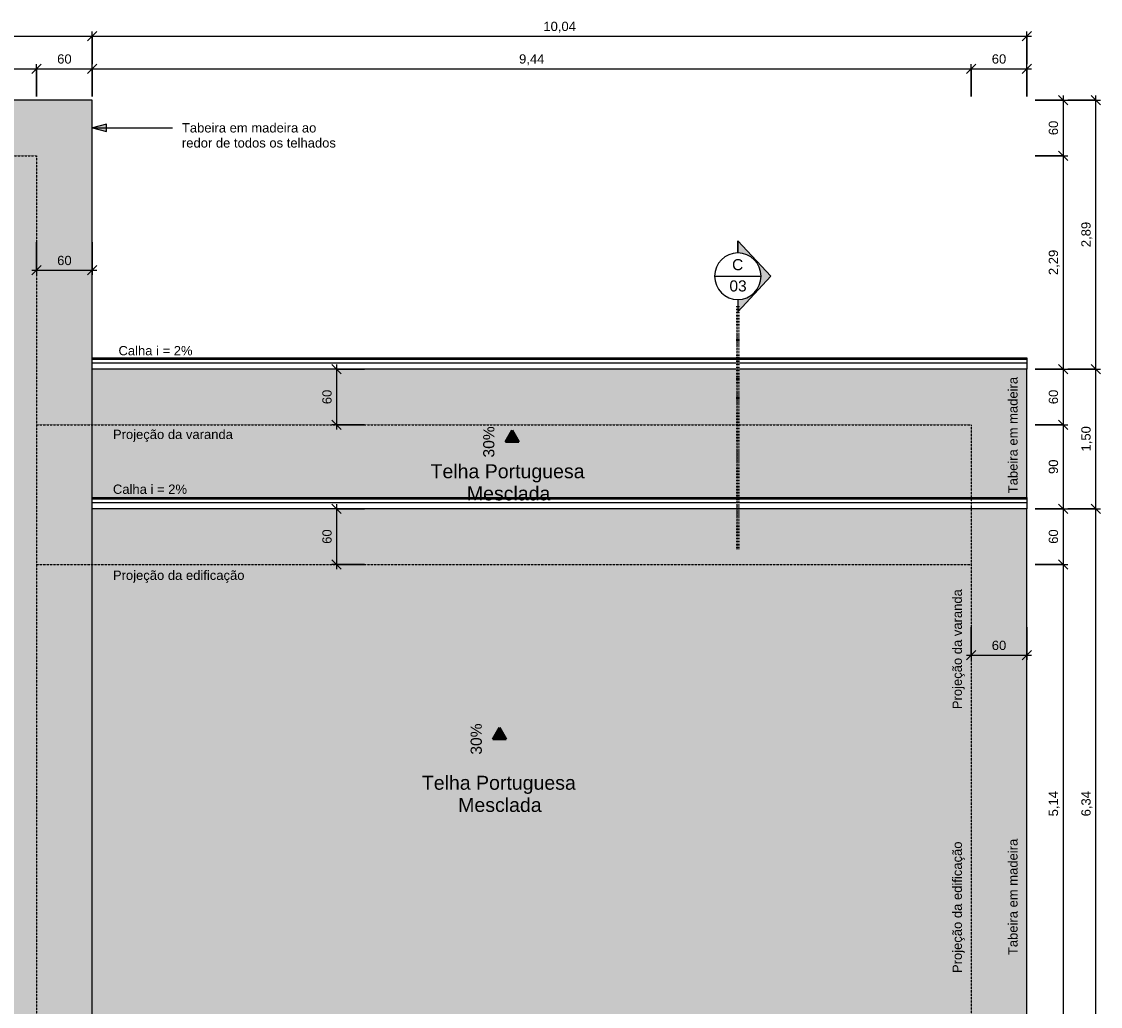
# Model space of a CAD drawing. Header units: millimetres. Extents: x -9018 to 25736, y -24663 to -1750.
# Drawn here: x 14147 to 25736, y -12937 to -2357 of the extents above; entities that cross this region are included whole.
import ezdxf

# ---------------------------------------------------------------- set-up
doc = ezdxf.new("R2010")
doc.units = ezdxf.units.MM
doc.linetypes.add('Dash dot', pattern=[15.875, 6.35, -4.7625, 0, -4.7625])
doc.linetypes.add('Overhead', pattern=[3.96875, 2.38125, -1.5875])
for name, color, linetype, lineweight in [('A-ANNO-DIMS', 211, 'Continuous', 9), ('A-ANNO-DIMS-50', 211, 'Continuous', 9), ('A-FLOR-OVHD', 1, 'Overhead', 9), ('A-GLAZ-CWMG', 51, 'Continuous', 9), ('A-ROOF', 132, 'Continuous', 9), ('A-ROOF-OTLN', 132, 'Continuous', 9), ('A-ROOF-PATT', 132, 'Continuous', 9), ('G-ANNO-DIMS', 111, 'Continuous', 9), ('G-ANNO-SYMB', 111, 'Continuous', 9), ('G-ANNO-TEXT', 231, 'Continuous', 9)]:
    doc.layers.add(name, color=color, linetype=linetype, lineweight=lineweight)
doc.styles.add('@Arial Unicode MS', font='', dxfattribs={"height": 100})
doc.styles.add('Arial_1', font='arial.ttf', dxfattribs={"height": 100})
doc.styles.add('Arial_4', font='arial.ttf', dxfattribs={"height": 119.0625})
doc.styles.add('Arial_6', font='arial.ttf', dxfattribs={"height": 120})
doc.styles.add('Arial_7', font='arial.ttf', dxfattribs={"height": 150})
doc.styles.get('@Arial Unicode MS').set_extended_font_data('@Arial Unicode MS')
doc.dimstyles.new('CRT_-__Metros_-_Linha_de_chamada_3_5_mm', dxfattribs={"dimscale": 304.8, "dimtxt": 100.584485, "dimasz": 0.328084, "dimexe": 0.164042, "dimexo": 0.0625, "dimgap": 0.082021, "dimtad": 1, "dimdec": 0, "dimlfac": 0.1, "dimdsep": 46, "dimtxsty": '@Arial Unicode MS', "dimblk1": 'OBLIQUE', "dimblk2": 'OBLIQUE', "dimsah": 1, "dimcen": 0.09, "dimdle": 0.164042, "dimazin": 0, "dimtfac": 1, "dimtdec": 4, "dimtix": 1, "dimtmove": 0, "dimatfit": 3, "dimfxl": 0.984252, "dimfxlon": 1, "dimtvp": 1, "dimtolj": 1, "dimtzin": 0, "dimarcsym": 2})
doc.dimstyles.new('CRT_-__Metros_-_Linha_de_chamada_3_5_mm_1', dxfattribs={"dimscale": 304.8, "dimtxt": 100.584485, "dimasz": 0.328084, "dimexe": 0.164042, "dimexo": 0.0625, "dimgap": 0.082021, "dimtad": 1, "dimlfac": 0.001, "dimrnd": 0.01, "dimzin": 0, "dimdsep": 46, "dimtxsty": '@Arial Unicode MS', "dimblk1": 'OBLIQUE', "dimblk2": 'OBLIQUE', "dimsah": 1, "dimcen": 0.09, "dimdle": 0.164042, "dimazin": 0, "dimtfac": 1, "dimtdec": 4, "dimtix": 1, "dimtmove": 0, "dimatfit": 3, "dimfxl": 0.984252, "dimfxlon": 1, "dimtvp": 1, "dimtolj": 1, "dimtzin": 0, "dimarcsym": 2})

# ---------------------------------------------------------------- blocks, each defined once
blk = doc.blocks.new('Rectangular Mullion - Caibro-3577202-COBERTURA')
at = {"layer": 'A-GLAZ-CWMG'}
for p, q in [((8205, -6086), (8205, -6083)), ((8255, -6083), (8255, -6086))]:
    blk.add_line(p, q, dxfattribs=at)
blk = doc.blocks.new('Rectangular Mullion - Caibro-3577222-COBERTURA')
at = {"layer": 'A-GLAZ-CWMG'}
for p, q in [((7617, -6083), (7617, -6086)), ((7667, -6086), (7667, -6083))]:
    blk.add_line(p, q, dxfattribs=at)
blk = doc.blocks.new('Rectangular Mullion - Caibro-V13-COBERTURA')
at = {"layer": 'A-GLAZ-CWMG'}
blk.add_line((-1746, -6086), (-1746, -6083), dxfattribs=at)
blk = doc.blocks.new('DIMBLOCK31-COBERTURA')
at = {"layer": 'A-ANNO-DIMS-50', "lineweight": 18, "transparency": 16777216}
for p, q in [((9446, -2863), (9396, -2913)), ((9446, -2863), (9496, -2813)), ((14306, -2863), (14256, -2913)), ((14306, -2863), (14356, -2813))]:
    blk.add_line(p, q, dxfattribs=at)
at = {"layer": 'A-ANNO-DIMS-50', "transparency": 16777216}
for p, q in [((9446, -3163), (9446, -2813)), ((9446, -2863), (14306, -2863)), ((9446, -2863), (9446, -3163)), ((14306, -3163), (14306, -2813)), ((14306, -2863), (14306, -3163))]:
    blk.add_line(p, q, dxfattribs=at)
at = {"layer": 'A-ANNO-DIMS-50', "color": 0, "transparency": 16777216, "insert": (11741, -2708), "char_height": 100, "width": 324.67, "attachment_point": 1, "line_spacing_factor": 1.117605, "style": '@Arial Unicode MS'}
blk.add_mtext('4,86', dxfattribs=at)
blk = doc.blocks.new('_Oblique')
at = {"color": 0, "linetype": 'ByBlock', "lineweight": -2}
blk.add_line((-0.5, -0.5), (0.5, 0.5), dxfattribs=at)
blk = doc.blocks.new('DIMBLOCK32-COBERTURA')
at = {"layer": 'A-ANNO-DIMS-50', "lineweight": 18, "transparency": 16777216}
for p, q in [((14306, -2863), (14256, -2913)), ((14306, -2863), (14356, -2813)), ((14906, -2863), (14856, -2913)), ((14906, -2863), (14956, -2813))]:
    blk.add_line(p, q, dxfattribs=at)
at = {"layer": 'A-ANNO-DIMS-50', "transparency": 16777216}
for p, q in [((14306, -3163), (14306, -2813)), ((14306, -2863), (14906, -2863)), ((14306, -2863), (14306, -3163)), ((14906, -3163), (14906, -2813)), ((14906, -2863), (14906, -3163))]:
    blk.add_line(p, q, dxfattribs=at)
at = {"layer": 'A-ANNO-DIMS-50', "color": 0, "transparency": 16777216, "insert": (14529, -2708), "char_height": 100, "width": 185.87, "attachment_point": 1, "line_spacing_factor": 1.117605, "style": '@Arial Unicode MS'}
blk.add_mtext('60', dxfattribs=at)
blk = doc.blocks.new('DIMBLOCK33-COBERTURA')
at = {"layer": 'A-ANNO-DIMS-50', "lineweight": 18, "transparency": 16777216}
for p, q in [((14906, -2863), (14856, -2913)), ((14906, -2863), (14956, -2813)), ((24346, -2863), (24296, -2913)), ((24346, -2863), (24396, -2813))]:
    blk.add_line(p, q, dxfattribs=at)
at = {"layer": 'A-ANNO-DIMS-50', "transparency": 16777216}
for p, q in [((14906, -3163), (14906, -2813)), ((14906, -2863), (24346, -2863)), ((14906, -2863), (14906, -3163)), ((24346, -3163), (24346, -2813)), ((24346, -2863), (24346, -3163))]:
    blk.add_line(p, q, dxfattribs=at)
at = {"layer": 'A-ANNO-DIMS-50', "color": 0, "transparency": 16777216, "insert": (19491, -2708), "char_height": 100, "width": 324.67, "attachment_point": 1, "line_spacing_factor": 1.117605, "style": '@Arial Unicode MS'}
blk.add_mtext('9,44', dxfattribs=at)
blk = doc.blocks.new('DIMBLOCK34-COBERTURA')
at = {"layer": 'A-ANNO-DIMS-50', "lineweight": 18, "transparency": 16777216}
for p, q in [((24346, -2863), (24296, -2913)), ((24346, -2863), (24396, -2813)), ((24946, -2863), (24896, -2913)), ((24946, -2863), (24996, -2813))]:
    blk.add_line(p, q, dxfattribs=at)
at = {"layer": 'A-ANNO-DIMS-50', "transparency": 16777216}
for p, q in [((24346, -3163), (24346, -2813)), ((24346, -2863), (24996, -2863)), ((24346, -2863), (24346, -3163)), ((24946, -3163), (24946, -2813)), ((24946, -2863), (24946, -3163))]:
    blk.add_line(p, q, dxfattribs=at)
at = {"layer": 'A-ANNO-DIMS-50', "color": 0, "transparency": 16777216, "insert": (24569, -2708), "char_height": 100, "width": 185.87, "attachment_point": 1, "line_spacing_factor": 1.117605, "style": '@Arial Unicode MS'}
blk.add_mtext('60', dxfattribs=at)
blk = doc.blocks.new('DIMBLOCK36-COBERTURA')
at = {"layer": 'A-ANNO-DIMS-50', "lineweight": 18, "transparency": 16777216}
for p, q in [((8846, -2513), (8796, -2563)), ((8846, -2513), (8896, -2463)), ((14906, -2513), (14856, -2563)), ((14906, -2513), (14956, -2463))]:
    blk.add_line(p, q, dxfattribs=at)
at = {"layer": 'A-ANNO-DIMS-50', "transparency": 16777216}
for p, q in [((8846, -2813), (8846, -2463)), ((8846, -2513), (14906, -2513)), ((8846, -2513), (8846, -2813)), ((14906, -2813), (14906, -2463)), ((14906, -2513), (14906, -2813))]:
    blk.add_line(p, q, dxfattribs=at)
at = {"layer": 'A-ANNO-DIMS-50', "color": 0, "transparency": 16777216, "insert": (11741, -2358), "char_height": 100, "width": 324.67, "attachment_point": 1, "line_spacing_factor": 1.117605, "style": '@Arial Unicode MS'}
blk.add_mtext('6,06', dxfattribs=at)
blk = doc.blocks.new('DIMBLOCK37-COBERTURA')
at = {"layer": 'A-ANNO-DIMS-50', "lineweight": 18, "transparency": 16777216}
for p, q in [((14906, -2513), (14856, -2563)), ((14906, -2513), (14956, -2463)), ((24946, -2513), (24896, -2563)), ((24946, -2513), (24996, -2463))]:
    blk.add_line(p, q, dxfattribs=at)
at = {"layer": 'A-ANNO-DIMS-50', "transparency": 16777216}
for p, q in [((14906, -2813), (14906, -2463)), ((14906, -2513), (24996, -2513)), ((14906, -2513), (14906, -2813)), ((24946, -2813), (24946, -2463)), ((24946, -2513), (24946, -2813))]:
    blk.add_line(p, q, dxfattribs=at)
at = {"layer": 'A-ANNO-DIMS-50', "color": 0, "transparency": 16777216, "insert": (19752, -2358), "char_height": 100, "width": 417.61, "attachment_point": 1, "line_spacing_factor": 1.117605, "style": '@Arial Unicode MS'}
blk.add_mtext('10,04', dxfattribs=at)
blk = doc.blocks.new('DIMBLOCK38-COBERTURA')
at = {"layer": 'A-ANNO-DIMS-50', "transparency": 16777216}
for p, q in [((25036, -3200), (25386, -3200)), ((25336, -3200), (25036, -3200)), ((25336, -3150), (25336, -3800)), ((25036, -3800), (25386, -3800)), ((25336, -3800), (25036, -3800))]:
    blk.add_line(p, q, dxfattribs=at)
at = {"layer": 'A-ANNO-DIMS-50', "lineweight": 18, "transparency": 16777216}
for p, q in [((25336, -3200), (25286, -3150)), ((25336, -3200), (25386, -3250)), ((25336, -3800), (25286, -3750)), ((25336, -3800), (25386, -3850))]:
    blk.add_line(p, q, dxfattribs=at)
at = {"layer": 'A-ANNO-DIMS-50', "color": 0, "transparency": 16777216, "insert": (25181, -3577), "char_height": 100, "width": 185.87, "attachment_point": 1, "rotation": 90, "line_spacing_factor": 1.117605, "style": '@Arial Unicode MS'}
blk.add_mtext('60', dxfattribs=at)
blk = doc.blocks.new('DIMBLOCK39-COBERTURA')
at = {"layer": 'A-ANNO-DIMS-50', "transparency": 16777216}
for p, q in [((25036, -3800), (25386, -3800)), ((25336, -3800), (25036, -3800)), ((25336, -3800), (25336, -6090)), ((25036, -6090), (25386, -6090)), ((25336, -6090), (25036, -6090))]:
    blk.add_line(p, q, dxfattribs=at)
at = {"layer": 'A-ANNO-DIMS-50', "lineweight": 18, "transparency": 16777216}
for p, q in [((25336, -3800), (25286, -3750)), ((25336, -3800), (25386, -3850)), ((25336, -6090), (25286, -6040)), ((25336, -6090), (25386, -6140))]:
    blk.add_line(p, q, dxfattribs=at)
at = {"layer": 'A-ANNO-DIMS-50', "color": 0, "transparency": 16777216, "insert": (25181, -5080), "char_height": 100, "width": 324.67, "attachment_point": 1, "rotation": 90, "line_spacing_factor": 1.117605, "style": '@Arial Unicode MS'}
blk.add_mtext('2,29', dxfattribs=at)
blk = doc.blocks.new('DIMBLOCK40-COBERTURA')
at = {"layer": 'A-ANNO-DIMS-50', "transparency": 16777216}
for p, q in [((25036, -6090), (25386, -6090)), ((25336, -6090), (25036, -6090)), ((25336, -6090), (25336, -6690)), ((25036, -6690), (25386, -6690)), ((25336, -6690), (25036, -6690))]:
    blk.add_line(p, q, dxfattribs=at)
at = {"layer": 'A-ANNO-DIMS-50', "lineweight": 18, "transparency": 16777216}
for p, q in [((25336, -6090), (25286, -6040)), ((25336, -6090), (25386, -6140)), ((25336, -6690), (25286, -6640)), ((25336, -6690), (25386, -6740))]:
    blk.add_line(p, q, dxfattribs=at)
at = {"layer": 'A-ANNO-DIMS-50', "color": 0, "transparency": 16777216, "insert": (25181, -6467), "char_height": 100, "width": 185.87, "attachment_point": 1, "rotation": 90, "line_spacing_factor": 1.117605, "style": '@Arial Unicode MS'}
blk.add_mtext('60', dxfattribs=at)
blk = doc.blocks.new('DIMBLOCK41-COBERTURA')
at = {"layer": 'A-ANNO-DIMS-50', "transparency": 16777216}
for p, q in [((25036, -6690), (25386, -6690)), ((25336, -6690), (25036, -6690)), ((25336, -6690), (25336, -7590)), ((25036, -7590), (25386, -7590)), ((25336, -7590), (25036, -7590))]:
    blk.add_line(p, q, dxfattribs=at)
at = {"layer": 'A-ANNO-DIMS-50', "lineweight": 18, "transparency": 16777216}
for p, q in [((25336, -6690), (25286, -6640)), ((25336, -6690), (25386, -6740)), ((25336, -7590), (25286, -7540)), ((25336, -7590), (25386, -7640))]:
    blk.add_line(p, q, dxfattribs=at)
at = {"layer": 'A-ANNO-DIMS-50', "color": 0, "transparency": 16777216, "insert": (25181, -7217), "char_height": 100, "width": 185.87, "attachment_point": 1, "rotation": 90, "line_spacing_factor": 1.117605, "style": '@Arial Unicode MS'}
blk.add_mtext('90', dxfattribs=at)
blk = doc.blocks.new('DIMBLOCK42-COBERTURA')
at = {"layer": 'A-ANNO-DIMS-50', "transparency": 16777216}
for p, q in [((25036, -7590), (25386, -7590)), ((25336, -7590), (25036, -7590)), ((25336, -7590), (25336, -8190)), ((25036, -8190), (25386, -8190)), ((25336, -8190), (25036, -8190))]:
    blk.add_line(p, q, dxfattribs=at)
at = {"layer": 'A-ANNO-DIMS-50', "lineweight": 18, "transparency": 16777216}
for p, q in [((25336, -7590), (25286, -7540)), ((25336, -7590), (25386, -7640)), ((25336, -8190), (25286, -8140)), ((25336, -8190), (25386, -8240))]:
    blk.add_line(p, q, dxfattribs=at)
at = {"layer": 'A-ANNO-DIMS-50', "color": 0, "transparency": 16777216, "insert": (25181, -7967), "char_height": 100, "width": 185.87, "attachment_point": 1, "rotation": 90, "line_spacing_factor": 1.117605, "style": '@Arial Unicode MS'}
blk.add_mtext('60', dxfattribs=at)
blk = doc.blocks.new('DIMBLOCK43-COBERTURA')
at = {"layer": 'A-ANNO-DIMS-50', "transparency": 16777216}
for p, q in [((25036, -8190), (25386, -8190)), ((25336, -8190), (25036, -8190)), ((25336, -8190), (25336, -13330)), ((25036, -13330), (25386, -13330)), ((25336, -13330), (25036, -13330))]:
    blk.add_line(p, q, dxfattribs=at)
at = {"layer": 'A-ANNO-DIMS-50', "lineweight": 18, "transparency": 16777216}
for p, q in [((25336, -8190), (25286, -8140)), ((25336, -8190), (25386, -8240)), ((25336, -13330), (25286, -13280)), ((25336, -13330), (25386, -13380))]:
    blk.add_line(p, q, dxfattribs=at)
at = {"layer": 'A-ANNO-DIMS-50', "color": 0, "transparency": 16777216, "insert": (25181, -10895), "char_height": 100, "width": 324.67, "attachment_point": 1, "rotation": 90, "line_spacing_factor": 1.117605, "style": '@Arial Unicode MS'}
blk.add_mtext('5,14', dxfattribs=at)
blk = doc.blocks.new('DIMBLOCK53-COBERTURA')
at = {"layer": 'A-ANNO-DIMS-50', "transparency": 16777216}
for p, q in [((25386, -7590), (25736, -7590)), ((25686, -7590), (25386, -7590)), ((25686, -13930), (25686, -7590)), ((25386, -13930), (25736, -13930)), ((25686, -13930), (25386, -13930))]:
    blk.add_line(p, q, dxfattribs=at)
at = {"layer": 'A-ANNO-DIMS-50', "lineweight": 18, "transparency": 16777216}
for p, q in [((25686, -7590), (25636, -7540)), ((25686, -7590), (25736, -7640)), ((25686, -13930), (25636, -13880)), ((25686, -13930), (25736, -13980))]:
    blk.add_line(p, q, dxfattribs=at)
at = {"layer": 'A-ANNO-DIMS-50', "color": 0, "transparency": 16777216, "insert": (25531, -10895), "char_height": 100, "width": 324.67, "attachment_point": 1, "rotation": 90, "line_spacing_factor": 1.117605, "style": '@Arial Unicode MS'}
blk.add_mtext('6,34', dxfattribs=at)
blk = doc.blocks.new('DIMBLOCK54-COBERTURA')
at = {"layer": 'A-ANNO-DIMS-50', "transparency": 16777216}
for p, q in [((25386, -6090), (25736, -6090)), ((25686, -6090), (25386, -6090)), ((25686, -7590), (25686, -6090)), ((25386, -7590), (25736, -7590)), ((25686, -7590), (25386, -7590))]:
    blk.add_line(p, q, dxfattribs=at)
at = {"layer": 'A-ANNO-DIMS-50', "lineweight": 18, "transparency": 16777216}
for p, q in [((25686, -6090), (25636, -6040)), ((25686, -6090), (25736, -6140)), ((25686, -7590), (25636, -7540)), ((25686, -7590), (25736, -7640))]:
    blk.add_line(p, q, dxfattribs=at)
at = {"layer": 'A-ANNO-DIMS-50', "color": 0, "transparency": 16777216, "insert": (25531, -6975), "char_height": 100, "width": 324.67, "attachment_point": 1, "rotation": 90, "line_spacing_factor": 1.117605, "style": '@Arial Unicode MS'}
blk.add_mtext('1,50', dxfattribs=at)
blk = doc.blocks.new('DIMBLOCK55-COBERTURA')
at = {"layer": 'A-ANNO-DIMS-50', "transparency": 16777216}
for p, q in [((25386, -3200), (25736, -3200)), ((25686, -3200), (25386, -3200)), ((25686, -6090), (25686, -3150)), ((25386, -6090), (25736, -6090)), ((25686, -6090), (25386, -6090))]:
    blk.add_line(p, q, dxfattribs=at)
at = {"layer": 'A-ANNO-DIMS-50', "lineweight": 18, "transparency": 16777216}
for p, q in [((25686, -3200), (25636, -3150)), ((25686, -3200), (25736, -3250)), ((25686, -6090), (25636, -6040)), ((25686, -6090), (25736, -6140))]:
    blk.add_line(p, q, dxfattribs=at)
at = {"layer": 'A-ANNO-DIMS-50', "color": 0, "transparency": 16777216, "insert": (25531, -4780), "char_height": 100, "width": 324.67, "attachment_point": 1, "rotation": 90, "line_spacing_factor": 1.117605, "style": '@Arial Unicode MS'}
blk.add_mtext('2,89', dxfattribs=at)
blk = doc.blocks.new('DIMBLOCK75-COBERTURA')
at = {"layer": 'A-ANNO-DIMS-50', "transparency": 16777216}
for p, q in [((14306, -4728), (14306, -5078)), ((14306, -5028), (14306, -4728)), ((14906, -4728), (14906, -5078)), ((14906, -5028), (14906, -4728)), ((14256, -5028), (14956, -5028))]:
    blk.add_line(p, q, dxfattribs=at)
at = {"layer": 'A-ANNO-DIMS-50', "lineweight": 18, "transparency": 16777216}
for p, q in [((14306, -5028), (14356, -4978)), ((14906, -5028), (14956, -4978)), ((14306, -5028), (14256, -5078)), ((14906, -5028), (14856, -5078))]:
    blk.add_line(p, q, dxfattribs=at)
at = {"layer": 'A-ANNO-DIMS-50', "color": 0, "transparency": 16777216, "insert": (14529, -4873), "char_height": 100, "width": 185.87, "attachment_point": 1, "line_spacing_factor": 1.117605, "style": '@Arial Unicode MS'}
blk.add_mtext('60', dxfattribs=at)
blk = doc.blocks.new('DIMBLOCK76-COBERTURA')
at = {"layer": 'A-ANNO-DIMS-50', "lineweight": 18, "transparency": 16777216}
for p, q in [((17531, -6090), (17481, -6040)), ((17531, -6090), (17581, -6140)), ((17531, -6690), (17481, -6640)), ((17531, -6690), (17581, -6740))]:
    blk.add_line(p, q, dxfattribs=at)
at = {"layer": 'A-ANNO-DIMS-50', "transparency": 16777216}
for p, q in [((17831, -6090), (17481, -6090)), ((17531, -6040), (17531, -6740)), ((17531, -6090), (17831, -6090)), ((17831, -6690), (17481, -6690)), ((17531, -6690), (17831, -6690))]:
    blk.add_line(p, q, dxfattribs=at)
at = {"layer": 'A-ANNO-DIMS-50', "color": 0, "transparency": 16777216, "insert": (17377, -6467), "char_height": 100, "width": 185.87, "attachment_point": 1, "rotation": 90, "line_spacing_factor": 1.117605, "style": '@Arial Unicode MS'}
blk.add_mtext('60', dxfattribs=at)
blk = doc.blocks.new('DIMBLOCK77-COBERTURA')
at = {"layer": 'A-ANNO-DIMS-50', "lineweight": 18, "transparency": 16777216}
for p, q in [((17531, -7590), (17481, -7540)), ((17531, -7590), (17581, -7640)), ((17531, -8190), (17481, -8140)), ((17531, -8190), (17581, -8240))]:
    blk.add_line(p, q, dxfattribs=at)
at = {"layer": 'A-ANNO-DIMS-50', "transparency": 16777216}
for p, q in [((17831, -7590), (17481, -7590)), ((17531, -7540), (17531, -8240)), ((17531, -7590), (17831, -7590)), ((17831, -8190), (17481, -8190)), ((17531, -8190), (17831, -8190))]:
    blk.add_line(p, q, dxfattribs=at)
at = {"layer": 'A-ANNO-DIMS-50', "color": 0, "transparency": 16777216, "insert": (17377, -7967), "char_height": 100, "width": 185.87, "attachment_point": 1, "rotation": 90, "line_spacing_factor": 1.117605, "style": '@Arial Unicode MS'}
blk.add_mtext('60', dxfattribs=at)
blk = doc.blocks.new('DIMBLOCK78-COBERTURA')
at = {"layer": 'A-ANNO-DIMS-50', "transparency": 16777216}
for p, q in [((24346, -8863), (24346, -9213)), ((24346, -9163), (24346, -8863)), ((24946, -8863), (24946, -9213)), ((24946, -9163), (24946, -8863)), ((24296, -9163), (24996, -9163))]:
    blk.add_line(p, q, dxfattribs=at)
at = {"layer": 'A-ANNO-DIMS-50', "lineweight": 18, "transparency": 16777216}
for p, q in [((24346, -9163), (24396, -9113)), ((24946, -9163), (24996, -9113)), ((24346, -9163), (24296, -9213)), ((24946, -9163), (24896, -9213))]:
    blk.add_line(p, q, dxfattribs=at)
at = {"layer": 'A-ANNO-DIMS-50', "color": 0, "transparency": 16777216, "insert": (24569, -9008), "char_height": 100, "width": 185.87, "attachment_point": 1, "line_spacing_factor": 1.117605, "style": '@Arial Unicode MS'}
blk.add_mtext('60', dxfattribs=at)
blk = doc.blocks.new('Corte - Extremidade superior do corte - Preenchido-799760-COBERTURA')
at = {"layer": 'G-ANNO-SYMB'}
h = blk.add_hatch(color=256, dxfattribs=at)
edge = h.paths.add_edge_path()
edge.add_line((-6.35, 7.11), (1.27, 0))
edge.add_line((1.27, 0), (-1.35, 0))
edge.add_arc((-6.35, 0), 5, 0, 180)
edge.add_line((-11.35, 0), (-13.97, 0))
edge.add_line((-13.97, 0), (-6.35, 7.11))
for p, q in [((-6.35, 7.11), (-13.97, 0)), ((-6.35, 7.11), (-13.97, 0)), ((-6.35, 7.11), (1.27, 0)), ((1.27, 0), (-6.35, 7.11)), ((-1.35, 0), (1.27, 0)), ((-11.35, 0), (-13.97, 0)), ((-13.97, 0), (-11.35, 0)), ((-1.35, 0), (1.27, 0))]:
    blk.add_line(p, q, dxfattribs=at)
for start, end in [(0, 180), (0, 180), (180, 360)]:
    blk.add_arc((-6.35, 0), 5, start, end, dxfattribs=at)

msp = doc.modelspace()

# ---------------------------------------------------------------- hatches: boundary and pattern name
at = {"layer": 'A-ROOF-PATT'}
h = msp.add_hatch(dxfattribs=at)
h.set_pattern_fill('FP_11', color=256, style=0, pattern_type=2)
h.set_pattern_definition([(270, (14161.32, -6777.23), (212.25, 1e-14), [30.48, -121.92]), (312.876, (14118.866, -6716.275), (212.25748, -152.39872), [41.592, -582.292]), (47.124, (14118.866, -6868.675), (212.25748, 152.39872), [41.592, -582.292]), (294.903, (14147.166, -6746.755), (212.25242, -304.79862), [33.604, -470.461]), (245.097, (14161.316, -6807.715), (-212.25242, -304.79862), [33.604, -470.454]), (0, (14118.87, -6716.27), (0, 152.4), [])])
h.paths.add_polyline_path([(8846.447, -19919.651), (14906.447, -19919.651), (14906.447, -3199.651), (8846.447, -3199.651), (8846.447, -19481.862)])
h.paths.add_polyline_path([(9416.047, -17089.651), (9046.447, -17089.651), (9046.447, -16689.651), (9446.447, -16689.651), (9446.447, -17089.651)])
h = msp.add_hatch(dxfattribs=at)
h.set_pattern_fill('FP_8', color=256, style=0, pattern_type=2)
h.set_pattern_definition([(180, (16630.1, 164.45), (-3e-14, -218.959), [30.48, -121.92]), (223.766, (16691.067, 208.246), (-152.3984, -218.9679), [42.206, -590.885]), (316.234, (16538.667, 208.246), (152.3984, -218.9679), [42.206, -590.885]), (205.59, (16660.587, 179.05), (-304.8017, -218.9575), [33.795, -473.132]), (154.41, (16599.627, 164.454), (-304.8017, 218.9575), [33.795, -473.125]), (270, (16691.07, 208.25), (152.4, 9e-15), [])])
h.paths.add_polyline_path([(24677.945, -7469.651), (24946.447, -7469.651), (24946.447, -6089.651), (14906.447, -6089.651), (14906.447, -7469.651), (23968.089, -7469.651)])
h = msp.add_hatch(dxfattribs=at)
h.set_pattern_fill('FP_7', color=256, style=0, pattern_type=2)
h.set_pattern_definition([(180, (16630.1, 315.83), (-3e-14, -218.959), [30.48, -121.92]), (223.766, (16691.067, 359.62), (-152.3984, -218.96789), [42.206, -590.885]), (316.234, (16538.667, 359.62), (152.3984, -218.96789), [42.206, -590.885]), (205.59, (16660.587, 330.43), (-304.8017, -218.95748), [33.795, -473.132]), (154.41, (16599.627, 315.83), (-304.8017, 218.95748), [33.795, -473.125]), (270, (16691.07, 359.62), (152.4, 9e-15), [])])
h.paths.add_polyline_path([(20418.811, -13929.651), (24946.447, -13929.651), (24946.447, -7589.651), (14906.447, -7589.651), (14906.447, -13929.651), (19708.955, -13929.651)])
at = {"layer": 'G-ANNO-DIMS', "lineweight": 35}
for points in [[(19344.685, -6872.642), (19416.854, -6747.642), (19489.023, -6872.642)], [(19209.698, -10065.096), (19281.867, -9940.096), (19354.035, -10065.096)]]:
    msp.add_hatch(color=256, dxfattribs=at).paths.add_polyline_path(points)
at = {"layer": 'G-ANNO-TEXT'}
msp.add_hatch(color=7, dxfattribs=at).paths.add_polyline_path([(14908.579, -3497.853), (15058.579, -3538.045), (15058.579, -3457.661)])

# ---------------------------------------------------------------- linework, layer by layer
at = {"layer": 'A-FLOR-OVHD'}
for p, q in [((9446.447, -3799.651), (14306.447, -3799.651)), ((14306.447, -3799.651), (14306.447, -19319.651)), ((14306.447, -6689.651), (24346.447, -6689.651)), ((24346.447, -6689.651), (24346.447, -8189.651)), ((14306.447, -8189.651), (24346.447, -8189.651)), ((24346.447, -8189.651), (24346.447, -13329.651))]:
    msp.add_line(p, q, dxfattribs=at)
at = {"layer": 'A-ROOF'}
for p, q in [((14906.447, -3199.651), (8846.447, -3199.651)), ((14906.447, -19919.651), (14906.447, -3199.651)), ((24946.447, -6089.651), (14906.447, -6089.651)), ((24946.447, -7469.651), (24946.447, -6089.651)), ((24946.447, -7589.651), (14906.447, -7589.651)), ((24946.447, -13929.651), (24946.447, -7589.651))]:
    msp.add_line(p, q, dxfattribs=at)
at = {"layer": 'A-ROOF-OTLN'}
for p, q in [((14906.447, -5969.651), (24946.447, -5969.651)), ((14906.447, -5982.351), (24946.447, -5982.351)), ((14906.447, -5984.713), (24946.447, -5984.713)), ((14906.447, -6022.813), (24946.447, -6022.813)), ((24946.447, -5969.651), (24946.447, -6083.338)), ((14906.447, -6086.476), (24946.447, -6086.476)), ((24946.447, -6086.476), (24946.447, -6089.651)), ((14906.447, -7469.651), (24946.447, -7469.651)), ((14906.447, -7482.351), (24946.447, -7482.351)), ((14906.447, -7484.713), (24946.447, -7484.713)), ((14906.447, -7522.813), (24946.447, -7522.813)), ((24946.447, -7469.651), (24946.447, -7589.651)), ((14906.447, -7586.476), (24946.447, -7586.476))]:
    msp.add_line(p, q, dxfattribs=at)
at = {"layer": 'G-ANNO-DIMS', "lineweight": 35}
for p, q in [((19344.685, -6872.642), (19416.854, -6747.642)), ((19416.854, -6747.642), (19489.023, -6872.642)), ((19489.023, -6872.642), (19344.685, -6872.642)), ((19209.698, -10065.096), (19281.867, -9940.096)), ((19281.867, -9940.096), (19354.035, -10065.096)), ((19354.035, -10065.096), (19209.698, -10065.096))]:
    msp.add_line(p, q, dxfattribs=at)
at = {"layer": 'G-ANNO-DIMS'}
for p, q in [((19416.854, -6872.637), (19416.854, -6872.642)), ((19281.867, -10065.091), (19281.867, -10065.096))]:
    msp.add_line(p, q, dxfattribs=at)
at = {"layer": 'G-ANNO-SYMB'}
msp.add_line((21591.093, -5092.527), (22091.093, -5092.527), dxfattribs=at)
at = {"layer": 'G-ANNO-SYMB', "linetype": 'Dash dot', "lineweight": 50}
msp.add_line((21841.093, -8025.122), (21841.093, -5410.027), dxfattribs=at)
at = {"layer": 'G-ANNO-TEXT', "color": 7}
for p, q in [((15058.579, -3457.661), (14908.579, -3497.853)), ((15058.579, -3538.045), (15058.579, -3457.661)), ((14908.579, -3497.853), (15058.579, -3538.045)), ((14908.579, -3497.853), (15767.434, -3497.853))]:
    msp.add_line(p, q, dxfattribs=at)

# ---------------------------------------------------------------- block references
at = {"layer": 'A-GLAZ-CWMG'}
for name, p in [('Rectangular Mullion - Caibro-V13-COBERTURA', (16691.067, 0)), ('Rectangular Mullion - Caibro-3577222-COBERTURA', (7866.067, 0)), ('Rectangular Mullion - Caibro-3577222-COBERTURA', (8454.4, 0)), ('Rectangular Mullion - Caibro-3577222-COBERTURA', (9042.733, 0)), ('Rectangular Mullion - Caibro-3577222-COBERTURA', (9631.067, 0)), ('Rectangular Mullion - Caibro-3577222-COBERTURA', (10219.4, 0)), ('Rectangular Mullion - Caibro-3577222-COBERTURA', (10807.733, 0)), ('Rectangular Mullion - Caibro-3577222-COBERTURA', (11396.067, 0)), ('Rectangular Mullion - Caibro-3577222-COBERTURA', (11984.4, 0)), ('Rectangular Mullion - Caibro-3577222-COBERTURA', (12572.733, 0)), ('Rectangular Mullion - Caibro-3577222-COBERTURA', (13161.067, 0)), ('Rectangular Mullion - Caibro-3577222-COBERTURA', (13749.4, 0)), ('Rectangular Mullion - Caibro-3577222-COBERTURA', (14337.733, 0)), ('Rectangular Mullion - Caibro-3577222-COBERTURA', (14926.067, 0)), ('Rectangular Mullion - Caibro-3577222-COBERTURA', (15514.4, 0)), ('Rectangular Mullion - Caibro-3577222-COBERTURA', (16102.733, 0)), ('Rectangular Mullion - Caibro-3577222-COBERTURA', (16691.067, 0)), ('Rectangular Mullion - Caibro-3577202-COBERTURA', (16691.067, 0))]:
    msp.add_blockref(name, p, dxfattribs=at)
at = {"layer": 'G-ANNO-SYMB', "xscale": 49.99999999999998, "yscale": 49.99999999999998, "zscale": 49.99999999999998, "rotation": 269.9999999999998}
msp.add_blockref('Corte - Extremidade superior do corte - Preenchido-799760-COBERTURA', (21841.093, -5410.027), dxfattribs=at)

# ---------------------------------------------------------------- texts
at = {"layer": 'G-ANNO-DIMS', "char_height": 120, "width": 401.07841, "attachment_point": 1, "rotation": 90, "line_spacing_factor": 0.941778, "style": 'Arial_6'}
for insert in [(19105.416, -7039.756), (18970.428, -10232.209)]:
    msp.add_mtext('30%', dxfattribs=dict(at, insert=insert))
at = {"layer": 'G-ANNO-SYMB', "attachment_point": 1, "style": 'Arial_4'}
for s, insert, char_height, width in [('C', (21779.24, -4908.528), 119.062, 148.31219), ('03', (21750.909, -5137.049), 119.0625, 224.4725)]:
    msp.add_mtext(s, dxfattribs=dict(at, insert=insert, char_height=char_height, width=width))
at = {"layer": 'G-ANNO-TEXT', "color": 7, "attachment_point": 1}
for s, insert, char_height, width, style in [('Tabeira em madeira ao ', (15869.034, -3447.853), 100, 1835.86438, 'Arial_1'), ('redor de todos os telhados', (15869.034, -3609.91), 100, 2052.32, 'Arial_1'), ('Calha i = 2%', (15187.382, -5842.147), 100, 986.07562, 'Arial_1'), ('Projeção da varanda', (15127.884, -6741.375), 100, 1603.375, 'Arial_1'), ('Telha Portuguesa ', (18539.964, -7112.442), 150, 2116.455, 'Arial_7'), ('Calha i = 2%', (15127.884, -7330.271), 100, 986.07562, 'Arial_1'), ('Mesclada', (18930.225, -7350.567), 150, 1102.32031, 'Arial_7'), ('Projeção da edificação', (15127.884, -8254.839), 100, 1763.7125, 'Arial_1'), ('Telha Portuguesa ', (18446.458, -10459.044), 150, 2116.455, 'Arial_7'), ('Mesclada', (18836.718, -10697.169), 150, 1102.32031, 'Arial_7')]:
    msp.add_mtext(s, dxfattribs=dict(at, insert=insert, char_height=char_height, width=width, style=style))
at = {"layer": 'G-ANNO-TEXT', "color": 7, "char_height": 100, "attachment_point": 1, "rotation": 90, "style": 'Arial_1'}
for s, insert, width in [('Tabeira em madeira', (24746.204, -7424.03), 1547.25688), ('Projeção da varanda', (24147.731, -9743.367), 1603.375), ('Projeção da edificação', (24147.731, -12578.409), 1763.7125), ('Tabeira em madeira', (24746.204, -12385.78), 1547.25688)]:
    msp.add_mtext(s, dxfattribs=dict(at, insert=insert, width=width))

# ---------------------------------------------------------------- dimensions: what is measured, and where the dimension line sits
at = {"layer": 'A-ANNO-DIMS'}
for base, p1, p2, dimstyle, override, picture, middle in [((14906.447, -2512.858), (8846.447, -2812.858), (14906.447, -2812.858), 'CRT_-__Metros_-_Linha_de_chamada_3_5_mm_1', {"dimpost": '<>', "dimfxl": 6060}, 'DIMBLOCK36-COBERTURA', (11876.447, -2436.767)), ((24946.447, -2512.858), (14906.447, -2812.858), (24946.447, -2812.858), 'CRT_-__Metros_-_Linha_de_chamada_3_5_mm_1', {"dimpost": '<>', "dimfxl": 10040}, 'DIMBLOCK37-COBERTURA', (19926.447, -2436.767)), ((14306.447, -2862.858), (9446.447, -3162.858), (14306.447, -3162.858), 'CRT_-__Metros_-_Linha_de_chamada_3_5_mm_1', {"dimpost": '<>', "dimfxl": 4860}, 'DIMBLOCK31-COBERTURA', (11876.447, -2786.767)), ((14906.447, -2862.858), (14306.447, -3162.858), (14906.447, -3162.858), 'CRT_-__Metros_-_Linha_de_chamada_3_5_mm', {"dimpost": '<>', "dimfxl": 600}, 'DIMBLOCK32-COBERTURA', (14606.447, -2786.767)), ((24346.447, -2862.858), (14906.447, -3162.858), (24346.447, -3162.858), 'CRT_-__Metros_-_Linha_de_chamada_3_5_mm_1', {"dimpost": '<>', "dimfxl": 9440}, 'DIMBLOCK33-COBERTURA', (19626.447, -2786.767)), ((24946.447, -2862.858), (24346.447, -3162.858), (24946.447, -3162.858), 'CRT_-__Metros_-_Linha_de_chamada_3_5_mm', {"dimpost": '<>', "dimfxl": 600}, 'DIMBLOCK34-COBERTURA', (24646.447, -2786.767)), ((14906.447, -5027.699), (14306.447, -4727.699), (14906.447, -4727.699), 'CRT_-__Metros_-_Linha_de_chamada_3_5_mm', {"dimpost": '<>', "dimfxl": 600}, 'DIMBLOCK75-COBERTURA', (14606.447, -4951.607)), ((24946.447, -9163.15), (24346.447, -8863.15), (24946.447, -8863.15), 'CRT_-__Metros_-_Linha_de_chamada_3_5_mm', {"dimpost": '<>', "dimfxl": 600}, 'DIMBLOCK78-COBERTURA', (24646.447, -9087.059))]:
    dim = msp.add_linear_dim(base=base, p1=p1, p2=p2, dimstyle=dimstyle, override=override, dxfattribs=at)
    dim.commit()
    dim.dimension.update_dxf_attribs({"geometry": picture, "text_midpoint": middle})
for base, p1, p2, dimstyle, override, picture, middle in [((25336.208, -3799.651), (25036.208, -3199.651), (25036.208, -3799.651), 'CRT_-__Metros_-_Linha_de_chamada_3_5_mm', {"dimpost": '<>', "dimfxl": 600}, 'DIMBLOCK38-COBERTURA', (25260.117, -3499.651)), ((25686.208, -3199.651), (25386.208, -6089.651), (25386.208, -3199.651), 'CRT_-__Metros_-_Linha_de_chamada_3_5_mm_1', {"dimpost": '<>', "dimfxl": 2890}, 'DIMBLOCK55-COBERTURA', (25610.117, -4644.651)), ((25336.208, -6089.651), (25036.208, -3799.651), (25036.208, -6089.651), 'CRT_-__Metros_-_Linha_de_chamada_3_5_mm_1', {"dimpost": '<>', "dimfxl": 2290}, 'DIMBLOCK39-COBERTURA', (25260.117, -4944.651)), ((17531.43, -6689.651), (17831.43, -6089.651), (17831.43, -6689.651), 'CRT_-__Metros_-_Linha_de_chamada_3_5_mm', {"dimpost": '<>', "dimfxl": 600}, 'DIMBLOCK76-COBERTURA', (17455.339, -6389.651)), ((25336.208, -6689.651), (25036.208, -6089.651), (25036.208, -6689.651), 'CRT_-__Metros_-_Linha_de_chamada_3_5_mm', {"dimpost": '<>', "dimfxl": 600}, 'DIMBLOCK40-COBERTURA', (25260.117, -6389.651)), ((25686.208, -6089.651), (25386.208, -7589.651), (25386.208, -6089.651), 'CRT_-__Metros_-_Linha_de_chamada_3_5_mm_1', {"dimpost": '<>', "dimfxl": 1500}, 'DIMBLOCK54-COBERTURA', (25610.117, -6839.651)), ((25336.208, -7589.651), (25036.208, -6689.651), (25036.208, -7589.651), 'CRT_-__Metros_-_Linha_de_chamada_3_5_mm', {"dimpost": '<>', "dimfxl": 900}, 'DIMBLOCK41-COBERTURA', (25260.117, -7139.651)), ((17531.43, -8189.651), (17831.43, -7589.651), (17831.43, -8189.651), 'CRT_-__Metros_-_Linha_de_chamada_3_5_mm', {"dimpost": '<>', "dimfxl": 600}, 'DIMBLOCK77-COBERTURA', (17455.339, -7889.651)), ((25336.208, -8189.651), (25036.208, -7589.651), (25036.208, -8189.651), 'CRT_-__Metros_-_Linha_de_chamada_3_5_mm', {"dimpost": '<>', "dimfxl": 600}, 'DIMBLOCK42-COBERTURA', (25260.117, -7889.651)), ((25686.208, -7589.651), (25386.208, -13929.651), (25386.208, -7589.651), 'CRT_-__Metros_-_Linha_de_chamada_3_5_mm_1', {"dimpost": '<>', "dimfxl": 6340}, 'DIMBLOCK53-COBERTURA', (25610.117, -10759.651)), ((25336.208, -13329.651), (25036.208, -8189.651), (25036.208, -13329.651), 'CRT_-__Metros_-_Linha_de_chamada_3_5_mm_1', {"dimpost": '<>', "dimfxl": 5140}, 'DIMBLOCK43-COBERTURA', (25260.117, -10759.651))]:
    dim = msp.add_linear_dim(base=base, p1=p1, p2=p2, angle=90, dimstyle=dimstyle, override=override, dxfattribs=at)
    dim.commit()
    dim.dimension.update_dxf_attribs({"geometry": picture, "text_midpoint": middle})

doc.saveas('drawing.dxf')
